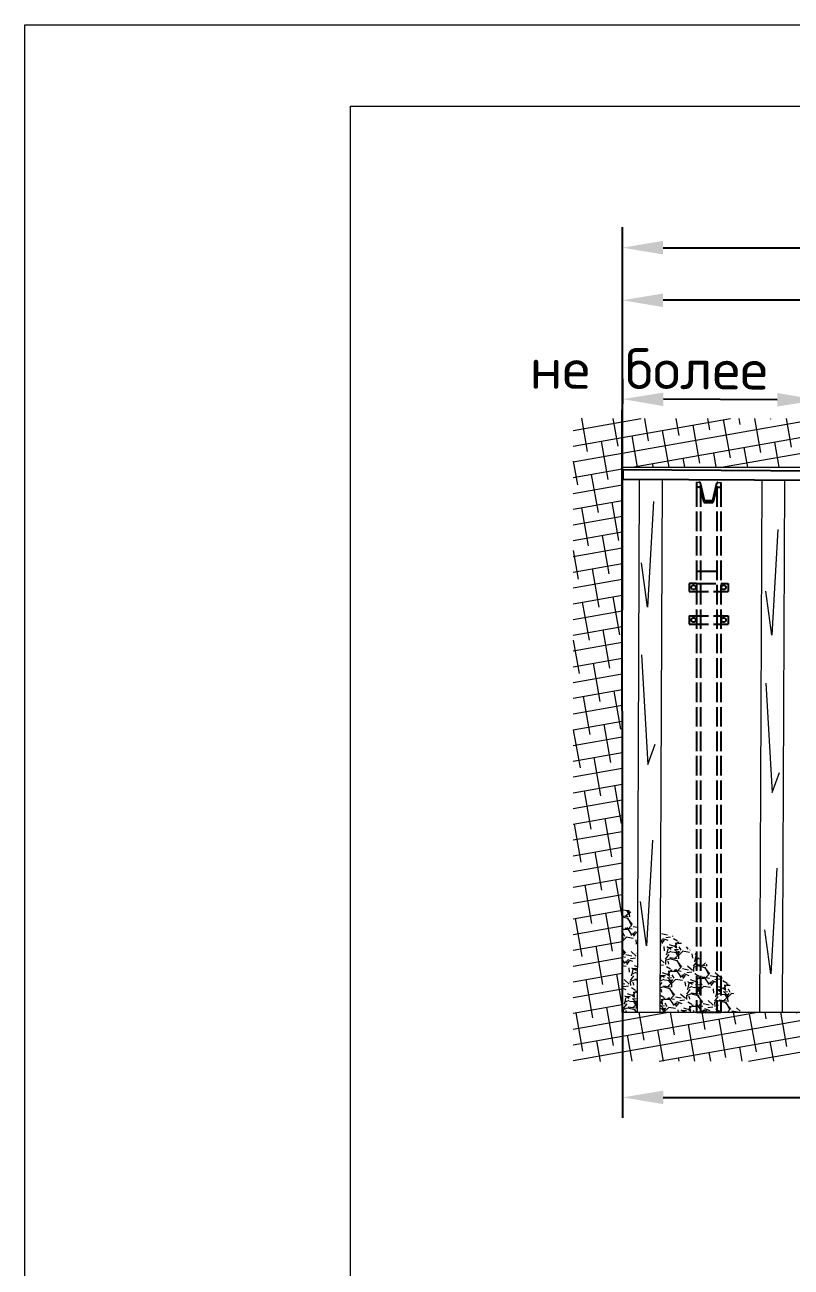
# Model space of a CAD drawing. Header units: millimetres. Extents: x 1757 to 4342, y -1901 to 53.
# Drawn here: x 3922.3 to 3969.4, y -1680.6 to -1604.3 of the extents above; entities that cross this region are included whole.
import ezdxf

# ---------------------------------------------------------------- set-up
doc = ezdxf.new("R2010")
doc.units = ezdxf.units.MM
doc.header["$LTSCALE"] = 0.1
doc.linetypes.add('ACAD_ISO02W100', pattern=[15, 12, -3])
doc.linetypes.add('осеваяX2', pattern=[101.6, 63.5, -12.7, 12.7, -12.7])
doc.styles.get("Standard").update_dxf_attribs({"font": 'txt.shx'})
doc.dimstyles.new('ISO-25', dxfattribs={"dimtxt": 2.5, "dimasz": 2.5, "dimexe": 1.25, "dimexo": 0, "dimtad": 1, "dimdec": 0, "dimtxsty": 'Standard', "dimcen": 2.5, "dimadec": 0, "dimazin": 0, "dimtfac": 1, "dimtdec": 0, "dimtmove": 0, "dimatfit": 3, "dimfxl": 1, "dimarcsym": 0})
pattern_1 = [(10, (75028.0112, 68213.7898), (0.165399889, -0.938029385), []), (280, (75028.0112, 68213.7898), (-0.607229606, -2.041458659), [2.38125, -1.42875])]
pattern_2 = [(297.9872, (5730.90775, -1233.1844), (9.929788017, -18.966891236), [0.2391933, -23.6802263]), (341.0303, (5731.019995, -1233.395614), (-20.2711670975, 6.886500761), [0.410464, -40.6358717]), (33.4896, (5731.40817, -1233.52904), (-21.982315406, -14.674997816), [0.2894237, -28.6529304]), (258.7263, (5731.97343, -1234.128065), (6.8772351888, 34.9321825755), [0.3737858, -37.004724]), (233.1663, (5731.900355, -1234.49464), (13.7869477733, 18.5506693578), [0.3665264, -36.2861381]), (168.7263, (5731.680624, -1234.788), (34.9321825755, -6.8772351888), [0.3737858, -37.004724]), (128.3058, (5731.31405, -1234.714925), (18.1252020353, -22.8425449313), [0.4943123, -48.9368478]), (93.7447, (5731.00765, -1234.32703), (-2.6131811515, 40.9631207794), [0.4666819, -46.2015176]), (44.5704, (5730.97717, -1233.86135), (19.3923458734, 18.9853902076), [0.3750513, -37.1300881]), (350.7636, (5731.24435, -1233.59814), (-19.406241132, 3.006192456), [0.4281788, -20.9807344]), (303.6026, (5731.66698, -1233.666866), (15.9699701492, -24.137519466), [0.5537283, -54.8191587]), (27.1859, (5730.26127, -1233.7195), (14.656416249, 7.339792601), [0.1889945, -18.7105321]), (354.5308, (5730.42939, -1233.63315), (-23.286552611, 2.1412922535), [0.3595603, -35.5965309]), (301, (5730.7873, -1233.6674), (-0.4301164, -1.7251028), [0.2514344, -2.2629156]), (322.8014, (5730.95969, -1233.49052), (-7.76531158, 5.600813864), [0.1354023, -13.4047839]), (234.1986, (5731.06754, -1233.57238), (3.015456144, 4.745198136), [0.1914871, -9.3829148]), (135.0362, (5730.95552, -1233.7277), (-4.31507225, 4.74055937), [0.3110092, -10.0559328]), (4.4349, (5730.73547, -1233.5079), (-3.88032554, -0.86486754), [0.2248902, -5.3973739]), (149.6105, (5732.0681, -1233.82185), (-15.9607014534, 9.4764706356), [0.3150467, -31.18968]), (95.6538, (5731.79634, -1233.66247), (2.169119303, -20.696578606), [0.2643068, -26.1662984]), (232.8014, (5730.8215, -1233.16289), (5.600813864, 7.76531158), [0.2708031, -13.2694103]), (182.3895, (5730.65777, -1233.3786), (18.5413964076, 0.874131482), [0.3150467, -31.18968]), (186.556, (5731.80143, -1234.89141), (9.48576281, 1.299617425), [0.30381, -14.8866836]), (231.2249, (5731.4996, -1234.9261), (13.356781332, 16.825555952), [0.2545583, -25.2013241]), (99.1986, (5730.37412, -1234.8837), (-1.299632157, 9.485786005), [0.2708031, -13.2694103]), (148.646, (5730.33083, -1234.61637), (20.70588816, -12.4919230236), [0.298034, -29.5052799]), (96.556, (5731.21943, -1235.09445), (1.299617425, -9.48576281), [0.1519054, -15.0386464]), (64.6901, (5730.47763, -1234.9095), (3.4455568, 6.47027907), [0.0906562, -8.9749741]), (0.0362, (5730.5164, -1234.82754), (-5.60543144, -0.43474989), [0.3665264, -6.9640045]), (339.991, (5730.88291, -1234.82731), (-16.8208982577, 6.026260774), [0.3396708, -33.6273843]), (222.3099, (5730.9168, -1233.88294), (2.58533714, 3.02008769), [0.2564146, -6.153954]), (172.8428, (5730.72719, -1234.05555), (-30.1870164225, 3.8617639352), [0.4476687, -44.319097]), (105.0546, (5730.28301, -1233.99977), (3.889589849, -13.796161678), [0.1830469, -18.12172]), (76, (5730.2355, -1233.823), (2.1552207, 1.2949872), [0.106675, -1.6712407]), (45.7436, (5730.93032, -1234.78416), (-9.911216664, -10.355258263), [0.2469952, -24.4525697]), (117.9872, (5731.10269, -1234.60726), (-9.929788017, 18.966891236), [0.4783874, -23.4410477]), (166, (5730.8782, -1234.1848), (-1.2949872, 2.1552207), [0.462258, -1.3156576]), (200.6952, (5730.42967, -1234.07298), (20.2618268515, 7.7745689856), [0.2811137, -27.8301894]), (271.9454, (5730.1667, -1234.17233), (0.004637362, -7.33055002), [0.258868, -12.6845881]), (318.354, (5730.17548, -1234.43105), (28.4757934623, -25.4232650787), [0.4214815, -41.72677]), (350.5739, (5730.49044, -1234.711134), (22.8564710407, -3.8664230575), [0.4458991, -44.1439653]), (350.5739, (5730.49044, -1234.711134), (22.8564710407, -3.8664230575), [0.4458991, -44.1439653])]

# ---------------------------------------------------------------- blocks, each defined once
blk = doc.blocks.new('*D632')
at = {"color": 0, "lineweight": -2}
for p, q in [((3958.983, -1632.224), (3959.009, -1626.034)), ((3970.982, -1632.274), (3971.008, -1626.084)), ((3968.503, -1627.324), (3961.504, -1627.295))]:
    blk.add_line(p, q, dxfattribs=at)
at = {"color": 0, "lineweight": 15}
for points in [[(3961.505, -1626.878), (3961.502, -1627.711), (3959.004, -1627.284)], [(3968.505, -1626.907), (3968.501, -1627.741), (3971.003, -1627.334)]]:
    blk.add_solid(points, dxfattribs=at)
at = {"layer": 'Defpoints', "color": 0, "lineweight": 15}
for p in [(3959.004, -1627.284), (3958.983, -1632.224), (3970.982, -1632.274)]:
    blk.add_point(p, dxfattribs=at)
at = {"color": 0, "lineweight": 0, "insert": (3965.011, -1625.434), "char_height": 2.5, "attachment_point": 5, "rotation": 359.76057}
blk.add_mtext('не более 1200', dxfattribs=at)
blk = doc.blocks.new('*D662')
at = {"color": 0, "lineweight": -2}
for p, q in [((3958.986, -1636.956), (3958.986, -1619.964)), ((4038.988, -1636.956), (4038.988, -1619.964)), ((4036.488, -1621.214), (3961.486, -1621.214))]:
    blk.add_line(p, q, dxfattribs=at)
at = {"color": 0, "lineweight": 15}
for points in [[(3961.486, -1620.797), (3961.486, -1621.631), (3958.986, -1621.214)], [(4036.488, -1620.797), (4036.488, -1621.631), (4038.988, -1621.214)]]:
    blk.add_solid(points, dxfattribs=at)
at = {"layer": 'Defpoints', "color": 0, "lineweight": 15}
for p in [(3958.986, -1621.214), (3958.986, -1636.956), (4038.988, -1636.956)]:
    blk.add_point(p, dxfattribs=at)
at = {"color": 0, "lineweight": 0, "insert": (3998.987, -1619.131), "char_height": 2.5, "attachment_point": 5}
blk.add_mtext('не более 8,0 м', dxfattribs=at)
blk = doc.blocks.new('*D674')
at = {"color": 0, "lineweight": -2}
for p, q in [((3958.988, -1640.239), (3958.988, -1616.736)), ((4108.986, -1636.925), (4108.986, -1616.736)), ((3961.488, -1617.986), (4106.486, -1617.986))]:
    blk.add_line(p, q, dxfattribs=at)
at = {"color": 0, "lineweight": 15}
for points in [[(3961.488, -1617.569), (3961.488, -1618.402), (3958.988, -1617.986)], [(4106.486, -1617.569), (4106.486, -1618.402), (4108.986, -1617.986)]]:
    blk.add_solid(points, dxfattribs=at)
at = {"layer": 'Defpoints', "color": 0, "lineweight": 15}
for p in [(4108.986, -1617.986), (4108.986, -1636.925), (3958.988, -1640.239)]:
    blk.add_point(p, dxfattribs=at)
at = {"color": 0, "lineweight": 0, "insert": (4033.987, -1615.902), "char_height": 2.5, "attachment_point": 5}
blk.add_mtext('не более 15,0 м', dxfattribs=at)
blk = doc.blocks.new('*D675')
at = {"color": 0, "lineweight": -2}
for p, q in [((3999.002, -1656.376), (3999.002, -1671.397)), ((3959.002, -1664.924), (3959.002, -1671.397)), ((3961.502, -1670.147), (3996.502, -1670.147))]:
    blk.add_line(p, q, dxfattribs=at)
at = {"color": 0, "lineweight": 15}
for points in [[(3961.502, -1669.731), (3961.502, -1670.564), (3959.002, -1670.147)], [(3996.502, -1669.731), (3996.502, -1670.564), (3999.002, -1670.147)]]:
    blk.add_solid(points, dxfattribs=at)
at = {"layer": 'Defpoints', "color": 0, "lineweight": 15}
for p in [(3999.002, -1656.376), (3959.002, -1664.924), (3999.002, -1670.147)]:
    blk.add_point(p, dxfattribs=at)
at = {"color": 0, "lineweight": 0, "insert": (3979.002, -1668.272), "char_height": 2.5, "attachment_point": 5}
blk.add_mtext('3-4м', dxfattribs=at)

msp = doc.modelspace()

# ---------------------------------------------------------------- hatches: boundary and pattern name
at = {"lineweight": 0}
h = msp.add_hatch(dxfattribs=at)
h.set_pattern_fill('ANSI38', scale=0.3, angle=125, style=0)
h.set_pattern_definition(pattern_1)
h.paths.add_polyline_path([(3958.977, -1667.945), (3958.981, -1628.465), (3955.966, -1628.457), (3955.966, -1667.937)])
h = msp.add_hatch(dxfattribs=at)
h.set_pattern_fill('ANSI38', scale=0.3, angle=125, style=0)
h.set_pattern_definition(pattern_1)
h.paths.add_polyline_path([(3958.981, -1628.465), (4123.483, -1628.428), (4123.485, -1631.464), (3958.982, -1631.464)])
at = {"lineweight": 13}
h = msp.add_hatch(dxfattribs=at)
h.set_pattern_fill('GRAVEL', scale=0.069997, angle=14, style=0)
h.set_pattern_definition(pattern_2)
h.paths.add_polyline_path([(3958.998, -1658.474), (3959.912, -1658.969), (3959.887, -1664.924), (3959.002, -1664.924)])
h = msp.add_hatch(dxfattribs=at)
h.set_pattern_fill('GRAVEL', scale=0.069997, angle=14, style=0)
h.set_pattern_definition(pattern_2)
h.paths.add_polyline_path([(3961.308, -1659.724), (3961.627, -1659.896), (3963.494, -1661.352), (3965.652, -1663.292), (3966.254, -1664.924), (3961.287, -1664.924)])
at = {"lineweight": 0}
h = msp.add_hatch(dxfattribs=at)
h.set_pattern_fill('ANSI38', scale=0.3, angle=125, style=0)
h.set_pattern_definition(pattern_1)
h.paths.add_polyline_path([(3959.004, -1667.924), (3959.002, -1664.924), (4123.504, -1664.924), (4123.506, -1667.887)])

# ---------------------------------------------------------------- linework, layer by layer
at = {"color": 7, "ltscale": 60}
msp.add_line((3959.002, -1664.924), (3958.98, -1627.946), dxfattribs=at)
at = {"color": 7, "lineweight": 13}
msp.add_line((3958.982, -1631.464), (3958.981, -1628.465), dxfattribs=at)
at = {"color": 7, "lineweight": 0}
for p, q in [((3958.982, -1631.464), (4123.485, -1631.464)), ((3960.023, -1632.228), (3959.887, -1664.924)), ((3961.423, -1632.234), (3961.287, -1664.924)), ((3967.544, -1632.26), (3967.407, -1664.924)), ((3968.944, -1632.265), (3968.807, -1664.924)), ((3959.002, -1664.924), (4123.504, -1664.924))]:
    msp.add_line(p, q, dxfattribs=at)
at = {"color": 7}
for p, q in [((3958.983, -1631.602), (3971.215, -1631.675)), ((3959.039, -1632.224), (3959.036, -1631.602)), ((3971.215, -1632.275), (3959.039, -1632.224))]:
    msp.add_line(p, q, dxfattribs=at)
at = {"color": 252, "linetype": 'осеваяX2'}
for p, q in [((3963.534, -1632.384), (3963.534, -1632.674)), ((3963.534, -1632.674), (3963.734, -1632.674)), ((3963.784, -1632.437), (3963.784, -1632.444)), ((3964.781, -1632.451), (3964.781, -1632.458)), ((3964.831, -1632.688), (3965.031, -1632.688)), ((3965.031, -1632.398), (3965.031, -1632.688)), ((3963.081, -1638.591), (3963.081, -1639.091)), ((3963.081, -1640.591), (3963.081, -1641.091))]:
    msp.add_line(p, q, dxfattribs=at)
at = {"color": 253, "linetype": 'ByBlock', "lineweight": 0, "ltscale": 6}
for p, q in [((3963.534, -1632.384), (3963.724, -1632.384)), ((3964.841, -1632.398), (3965.031, -1632.398))]:
    msp.add_line(p, q, dxfattribs=at)
at = {"color": 252, "linetype": 'ACAD_ISO02W100'}
for p, q in [((3963.536, -1632.688), (3963.536, -1664.924)), ((3964.03, -1633.497), (3963.784, -1632.444)), ((3963.786, -1632.688), (3963.786, -1664.924)), ((3963.986, -1633.567), (3963.786, -1632.738)), ((3964.536, -1633.497), (3964.782, -1632.444)), ((3964.581, -1633.567), (3964.781, -1632.738)), ((3964.781, -1632.688), (3964.781, -1664.924)), ((3965.031, -1632.688), (3965.031, -1664.924)), ((3964.03, -1633.497), (3964.536, -1633.497)), ((3964.046, -1633.627), (3964.521, -1633.627)), ((3963.536, -1637.841), (3965.031, -1637.841)), ((3963.536, -1638.591), (3963.081, -1638.591)), ((3963.536, -1638.591), (3965.031, -1638.591)), ((3965.031, -1638.591), (3965.486, -1638.591)), ((3965.486, -1638.591), (3965.486, -1639.091)), ((3963.081, -1639.091), (3965.486, -1639.091)), ((3963.081, -1640.591), (3965.486, -1640.591)), ((3963.081, -1641.091), (3965.486, -1641.091)), ((3965.486, -1640.591), (3965.486, -1641.091))]:
    msp.add_line(p, q, dxfattribs=at)
msp.add_line((3963.536, -1664.924), (3965.031, -1664.924))
at = {"color": 7, "lineweight": 0}
for points in [[(3922.278, -1604.306), (4342.278, -1604.306), (4342.278, -1901.306), (3922.278, -1901.306)], [(4337.278, -1896.306), (3942.278, -1896.306), (3942.278, -1609.306), (4337.278, -1609.306)]]:
    msp.add_lwpolyline(points, close=True, dxfattribs=at)
at = {"color": 7, "lineweight": 13}
for points in [[(3960.899, -1633.557), (3960.538, -1640.046), (3960.157, -1637.34)], [(3968.534, -1635.283), (3968.173, -1641.772), (3967.792, -1639.066)], [(3960.16, -1642.985), (3960.545, -1649.711), (3961.005, -1648.469)], [(3967.796, -1644.711), (3968.18, -1651.436), (3968.64, -1650.195)], [(3960.834, -1654.349), (3960.473, -1660.838), (3960.092, -1658.131)], [(3968.47, -1656.075), (3968.109, -1662.564), (3967.728, -1659.857)]]:
    msp.add_lwpolyline(points, dxfattribs=at)
at = {"color": 252, "linetype": 'ACAD_ISO02W100'}
for centre in [(3963.356, -1638.841), (3965.211, -1638.841), (3963.356, -1640.841), (3965.211, -1640.841)]:
    msp.add_circle(centre, 0.135, dxfattribs=at)
at = {"color": 252, "linetype": 'осеваяX2'}
for centre, radius, start, end in [((3963.724, -1632.444), 0.06, 0, 90), ((3963.734, -1632.724), 0.05, 0, 90), ((3964.841, -1632.458), 0.06, 90, 180), ((3964.831, -1632.738), 0.05, 90, 180)]:
    msp.add_arc(centre, radius, start, end, dxfattribs=at)
at = {"color": 252, "linetype": 'ACAD_ISO02W100'}
for centre, start, end in [((3964.046, -1633.567), 180, 270), ((3964.521, -1633.567), 270, 0)]:
    msp.add_arc(centre, 0.06, start, end, dxfattribs=at)

# ---------------------------------------------------------------- dimensions: what is measured, and where the dimension line sits
at = {"color": 7, "lineweight": 0}
for base, p1, p2, text, picture, middle in [((4108.986, -1617.986), (3958.988, -1640.239), (4108.986, -1636.925), 'не более 15,0 м', '*D674', (4033.987, -1615.902)), ((3999.002, -1670.147), (3959.002, -1664.924), (3999.002, -1656.376), '3-4м', '*D675', (3979.002, -1668.272))]:
    dim = msp.add_linear_dim(base=base, p1=p1, p2=p2, angle=180, text=text, dimstyle='ISO-25', dxfattribs=at)
    dim.commit()
    dim.dimension.update_dxf_attribs({"geometry": picture, "text_midpoint": middle})
dim = msp.add_aligned_dim(p1=(4038.988, -1636.956), p2=(3958.986, -1636.956), distance=-15.742, text='не более 8,0 м', dimstyle='ISO-25', dxfattribs=at)
dim.commit()
dim.dimension.update_dxf_attribs({"geometry": '*D662', "text_midpoint": (3998.987, -1619.131)})
dim = msp.add_linear_dim(base=(3959.004, -1627.284), p1=(3970.982, -1632.274), p2=(3958.983, -1632.224), angle=179.76057, text='не более 1200', dimstyle='ISO-25', dxfattribs=at)
dim.commit()
dim.dimension.update_dxf_attribs({"geometry": '*D632', "text_midpoint": (3965.003, -1627.309), "dimtype": 161})

doc.saveas('drawing.dxf')
